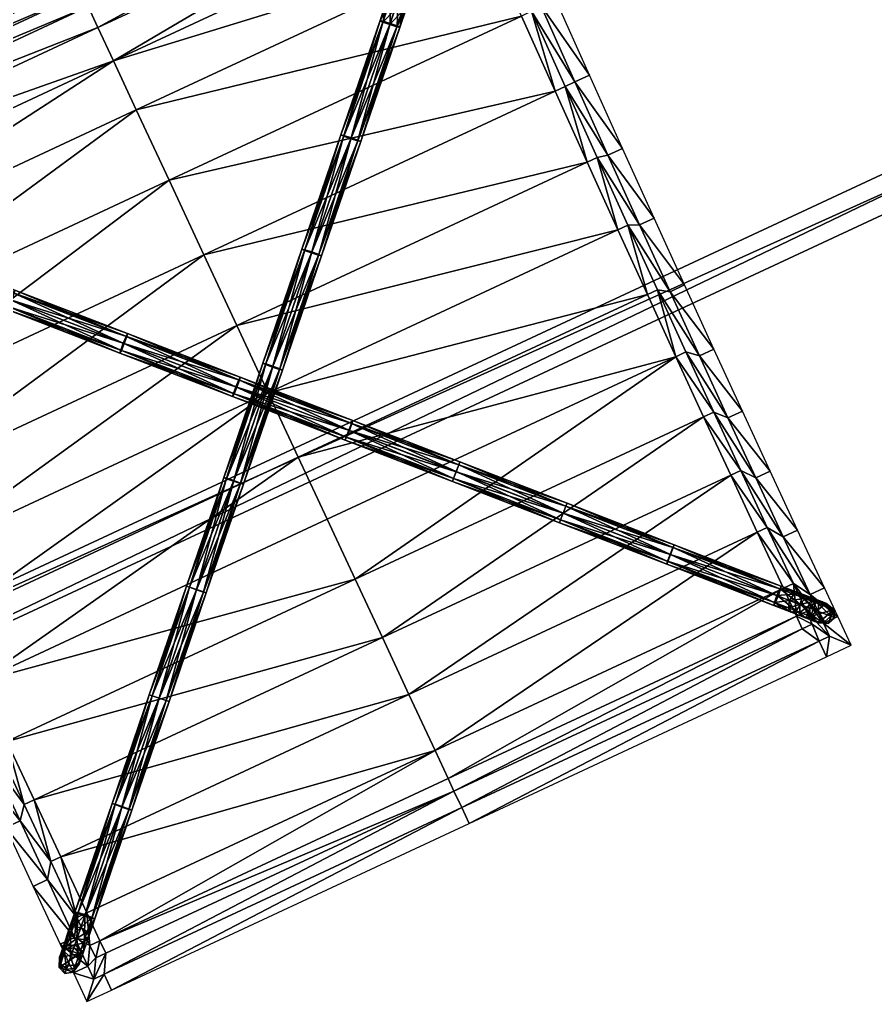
# Model space of a CAD drawing. Header units: centimetres. Extents: x -39 to 191, y -125 to 47.
# Drawn here: x 19.7 to 68.9, y -57.8 to -1 of the extents above; entities that cross this region are included whole.
import ezdxf

# ---------------------------------------------------------------- set-up
doc = ezdxf.new("R2010")
doc.units = ezdxf.units.CM
doc.layers.get('0').update_dxf_attribs({"color": 214})

msp = doc.modelspace()

# ---------------------------------------------------------------- meshes
at = {"color": 236}
mesh = msp.add_polyface(dxfattribs=at)
corners = [(154.803, 29.98, 73.369), (190.725, -47.056, 73.369), (-8.333, -46.091, 73.369), (27.59, -123.128, 73.369), (154.803, 29.98, 74.371), (190.725, -47.056, 74.371), (-8.333, -46.091, 74.371), (27.59, -123.128, 74.371), (189.803, -45.068, -0.071), (190.73, -47.054, -0.071), (187.941, -45.936, -0.071), (188.867, -47.923, -0.071), (189.803, -45.068, 68.878), (190.73, -47.054, 68.878), (187.941, -45.936, 68.878), (188.867, -47.923, 68.878), (154.809, 29.977, -0.071), (155.736, 27.991, -0.071), (152.947, 29.109, -0.071), (153.873, 27.122, -0.071), (154.809, 29.977, 68.878), (155.736, 27.991, 68.878), (152.947, 29.109, 68.878), (153.873, 27.122, 68.878), (28.541, -120.266, -0.071), (29.467, -122.252, -0.071), (26.678, -121.134, -0.071), (27.605, -123.121, -0.071), (28.541, -120.266, 68.878), (29.467, -122.252, 68.878), (26.678, -121.134, 68.878), (27.605, -123.121, 68.878), (-6.453, -45.221, -0.071), (-5.527, -47.207, -0.071), (-8.316, -46.089, -0.071), (-7.389, -48.076, -0.071), (-6.453, -45.221, 68.878), (-5.527, -47.207, 68.878), (-8.316, -46.089, 68.878), (-7.389, -48.076, 68.878), (154.803, 29.98, 68.878), (190.725, -47.056, 68.878), (-8.333, -46.091, 68.878), (27.59, -123.128, 68.878), (154.803, 29.98, 73.323), (190.725, -47.056, 73.323), (-8.333, -46.091, 73.323), (27.59, -123.128, 73.323), (153.777, 27.161, 68.878), (187.906, -46.03, 68.878), (-5.514, -47.117, 68.878), (28.616, -120.308, 68.878), (153.777, 27.161, 73.323), (187.906, -46.03, 73.323), (-5.514, -47.117, 73.323), (28.616, -120.308, 73.323)]
mesh.append_faces([[corners[k] for k in face] for face in [(0, 2, 3, 0), (3, 1, 0, 3), (4, 5, 7, 4), (7, 6, 4, 7), (0, 1, 5, 0), (5, 4, 0, 5), (1, 3, 7, 1), (7, 5, 1, 7), (3, 2, 6, 3), (6, 7, 3, 6), (2, 0, 4, 2), (4, 6, 2, 4), (8, 10, 11, 8), (11, 9, 8, 11), (12, 13, 15, 12), (15, 14, 12, 15), (8, 9, 13, 8), (13, 12, 8, 13), (9, 11, 15, 9), (15, 13, 9, 15), (11, 10, 14, 11), (14, 15, 11, 14), (10, 8, 12, 10), (12, 14, 10, 12), (16, 18, 19, 16), (19, 17, 16, 19), (20, 21, 23, 20), (23, 22, 20, 23), (16, 17, 21, 16), (21, 20, 16, 21), (17, 19, 23, 17), (23, 21, 17, 23), (19, 18, 22, 19), (22, 23, 19, 22), (18, 16, 20, 18), (20, 22, 18, 20), (24, 26, 27, 24), (27, 25, 24, 27), (28, 29, 31, 28), (31, 30, 28, 31), (24, 25, 29, 24), (29, 28, 24, 29), (25, 27, 31, 25), (31, 29, 25, 31), (27, 26, 30, 27), (30, 31, 27, 30), (26, 24, 28, 26), (28, 30, 26, 28), (32, 34, 35, 32), (35, 33, 32, 35), (36, 37, 39, 36), (39, 38, 36, 39), (32, 33, 37, 32), (37, 36, 32, 37), (33, 35, 39, 33), (39, 37, 33, 39), (35, 34, 38, 35), (38, 39, 35, 38), (34, 32, 36, 34), (36, 38, 34, 36), (45, 44, 40, 45), (40, 41, 45, 40), (47, 45, 41, 47), (41, 43, 47, 41), (46, 47, 43, 46), (43, 42, 46, 43), (44, 46, 42, 44), (42, 40, 44, 42), (48, 52, 53, 48), (53, 49, 48, 53), (49, 53, 55, 49), (55, 51, 49, 55), (51, 55, 54, 51), (54, 50, 51, 54), (50, 54, 52, 50), (52, 48, 50, 52), (48, 49, 41, 48), (41, 40, 48, 41), (53, 52, 44, 53), (44, 45, 53, 44), (49, 51, 43, 49), (43, 41, 49, 43), (55, 53, 45, 55), (45, 47, 55, 45), (51, 50, 42, 51), (42, 43, 51, 42), (54, 55, 47, 54), (47, 46, 54, 47), (50, 48, 40, 50), (40, 42, 50, 40), (52, 54, 46, 52), (46, 44, 52, 46)]], dxfattribs={"vtx2": -1, "vtx3": -1, "color": 236})
at = {"color": 74}
mesh = msp.add_polyface(dxfattribs=at)
corners = [(22.628, 1.973, 67.318), (4.665, -6.403, 67.318), (4.52, -6.95, 63.42), (22.812, 1.58, 63.42), (25.112, -3.352, 46.099), (4.975, -12.742, 46.096), (6.131, -15.635, 44.787), (26.426, -6.171, 44.787), (8.039, -19.674, 44.948), (45.249, 6.038, 46.096), (44.052, 7.831, 48.604), (24.211, -1.421, 48.611), (43.101, 8.86, 51.993), (23.647, -0.211, 52), (42.337, 9.428, 55.764), (23.293, 0.547, 55.767), (41.679, 9.822, 59.568), (23.025, 1.123, 59.568), (41.103, 10.109, 63.42), (46.721, 3.293, 44.787), (28.314, -10.22, 44.949), (48.589, -0.765, 44.948), (30.319, -14.519, 45.49), (50.529, -5.095, 45.488), (4.37, -10.673, 48.604), (4.193, -9.283, 51.993), (4.249, -8.333, 55.764), (4.37, -7.575, 59.568), (20.755, 5.99, 90.451), (20.916, 5.645, 89.323), (36.97, 13.13, 89.324), (36.703, 13.427, 90.452), (21.206, 5.024, 87.297), (21.649, 4.073, 83.257), (38.262, 11.82, 83.258), (37.447, 12.597, 87.299), (21.985, 3.352, 79.232), (38.961, 11.268, 79.233), (22.242, 2.801, 75.23), (39.568, 10.88, 75.23), (22.448, 2.361, 71.257), (40.097, 10.591, 71.257), (40.592, 10.35, 67.318), (36.859, 13.77, 92.571), (20.652, 6.212, 92.571), (20.787, 5.922, 91.624), (37.086, 13.522, 91.624)]
mesh.append_faces([[corners[k] for k in face] for face in [(0, 1, 2, 0), (2, 3, 0, 2), (4, 5, 6, 4), (6, 7, 4, 6), (7, 6, 8, 7), (4, 9, 10, 4), (10, 11, 4, 10), (11, 10, 12, 11), (12, 13, 11, 12), (13, 12, 14, 13), (14, 15, 13, 14), (15, 14, 16, 15), (16, 17, 15, 16), (17, 16, 18, 17), (18, 3, 17, 18), (0, 3, 18, 0), (4, 7, 19, 4), (7, 20, 21, 7), (20, 22, 23, 20), (4, 11, 24, 4), (11, 13, 25, 11), (13, 15, 26, 13), (15, 17, 27, 15), (17, 3, 2, 17), (28, 29, 30, 28), (30, 31, 28, 30), (32, 33, 34, 32), (34, 35, 32, 34), (33, 36, 37, 33), (37, 34, 33, 37), (36, 38, 39, 36), (38, 40, 41, 38), (40, 0, 42, 40), (32, 35, 30, 32), (30, 29, 32, 30), (43, 44, 45, 43), (45, 46, 43, 45), (46, 45, 28, 46), (28, 31, 46, 28)]], dxfattribs={"vtx2": -1, "vtx3": -1, "color": 74})
mesh = msp.add_polyface(dxfattribs=at)
corners = [(20.916, 5.645, 89.323), (4.863, -1.841, 89.324), (4.965, -2.55, 87.299), (21.206, 5.024, 87.297), (5.037, -3.673, 83.258), (21.649, 4.073, 83.257), (5.01, -4.564, 79.233), (21.985, 3.352, 79.232), (4.917, -5.278, 75.23), (22.242, 2.801, 75.23), (4.798, -5.869, 71.257), (22.448, 2.361, 71.257), (4.665, -6.403, 67.318), (22.628, 1.973, 67.318), (4.37, -10.673, 48.604), (4.975, -12.742, 46.096), (25.112, -3.352, 46.099), (4.193, -9.283, 51.993), (24.211, -1.421, 48.611), (4.249, -8.333, 55.764), (23.647, -0.211, 52), (4.37, -7.575, 59.568), (23.293, 0.547, 55.767), (4.52, -6.95, 63.42), (23.025, 1.123, 59.568), (20.755, 5.99, 90.451), (4.807, -1.447, 90.452), (20.652, 6.212, 92.571), (4.445, -1.346, 92.571), (4.489, -1.678, 91.624), (20.787, 5.922, 91.624), (10.426, -13.253, 41.007), (10.485, -13.732, 40.978), (8.433, -12.939, 30.564), (9.976, -12.89, 41.075), (8.374, -12.461, 30.592), (9.399, -12.857, 41.144), (7.926, -12.099, 30.66), (10.33, -13.027, 41.918), (10.727, -13.369, 41.709), (9.807, -13.014, 42.127), (9.463, -13.337, 42.214), (9.033, -13.171, 41.173), (10.992, -13.283, 42.595), (11.277, -13.582, 42.273), (10.579, -13.312, 42.917), (10.281, -13.653, 43.051), (11.625, -13.716, 43.453)]
mesh.append_faces([[corners[k] for k in face] for face in [(0, 1, 2, 0), (2, 3, 0, 2), (3, 2, 4, 3), (4, 5, 3, 4), (5, 4, 6, 5), (6, 7, 5, 6), (7, 6, 8, 7), (8, 9, 7, 8), (9, 8, 10, 9), (10, 11, 9, 10), (11, 10, 12, 11), (12, 13, 11, 12), (14, 15, 16, 14), (17, 14, 18, 17), (19, 17, 20, 19), (21, 19, 22, 21), (23, 21, 24, 23), (25, 26, 1, 25), (1, 0, 25, 1), (27, 28, 29, 27), (29, 30, 27, 29), (30, 29, 26, 30), (26, 25, 30, 26), (31, 32, 33, 31), (34, 31, 35, 34), (36, 34, 37, 36), (38, 39, 31, 38), (31, 34, 38, 31), (40, 38, 34, 40), (34, 36, 40, 34), (41, 40, 36, 41), (36, 42, 41, 36), (43, 44, 39, 43), (39, 38, 43, 39), (45, 43, 38, 45), (38, 40, 45, 38), (46, 45, 40, 46), (40, 41, 46, 40), (43, 45, 47, 43)]], dxfattribs={"vtx2": -1, "vtx3": -1, "color": 74})
mesh = msp.add_polyface(dxfattribs=at)
corners = [(46.721, 3.293, 44.787), (45.249, 6.038, 46.096), (25.112, -3.352, 46.099), (41.368, 1.105, 41.709), (41.473, 1.41, 41.007), (41.801, 1.057, 40.978), (41.361, 1.628, 41.918), (41.484, 1.988, 41.075), (41.687, 2.038, 42.127), (41.177, 0.546, 42.273), (41.704, 0.774, 41.622), (41.529, 0.262, 42.139), (41.132, 0.958, 42.595), (41.419, 1.255, 42.917), (40.918, -0.212, 42.655), (41.291, -0.433, 42.49), (40.82, 0.048, 43.054), (41.056, 0.193, 43.453), (41.487, 0.139, 43.619), (41.981, 0.271, 42.273), (40.611, -1.109, 42.818), (41.01, -1.257, 42.641), (40.452, -1.029, 43.244), (40.627, -1.062, 43.671), (41.032, -1.19, 43.847), (41.431, -1.337, 43.671), (41.722, -0.487, 42.655), (41.415, -1.384, 42.818), (38.362, -7.683, 43.39), (38.762, -7.829, 43.214), (38.203, -7.605, 43.815), (38.377, -7.641, 44.239), (38.782, -7.77, 44.415), (39.181, -7.916, 44.239)]
mesh.append_faces([[corners[k] for k in face] for face in [(0, 1, 2, 0), (3, 4, 5, 3), (6, 7, 4, 6), (4, 3, 6, 4), (7, 6, 8, 7), (9, 3, 10, 9), (10, 11, 9, 10), (12, 6, 3, 12), (3, 9, 12, 3), (13, 8, 6, 13), (6, 12, 13, 6), (14, 9, 11, 14), (11, 15, 14, 11), (16, 12, 9, 16), (9, 14, 16, 9), (17, 13, 12, 17), (12, 16, 17, 12), (13, 17, 18, 13), (15, 11, 19, 15), (20, 14, 15, 20), (15, 21, 20, 15), (22, 16, 14, 22), (14, 20, 22, 14), (23, 17, 16, 23), (16, 22, 23, 16), (24, 18, 17, 24), (17, 23, 24, 17), (18, 24, 25, 18), (21, 15, 26, 21), (26, 27, 21, 26), (28, 20, 21, 28), (21, 29, 28, 21), (30, 22, 20, 30), (20, 28, 30, 20), (31, 23, 22, 31), (22, 30, 31, 22), (32, 24, 23, 32), (23, 31, 32, 23), (24, 32, 33, 24)]], dxfattribs={"vtx2": -1, "vtx3": -1, "color": 74})
mesh = msp.add_polyface(dxfattribs=at)
corners = [(56.415, -16.525, 46.504), (55.836, -16.795, 46.504), (57.479, -20.374, 46.685), (49.174, -0.493, 44.948), (48.589, -0.765, 44.948), (50.529, -5.095, 45.488), (51.111, -4.823, 45.488), (52.37, -9.179, 45.918), (52.951, -8.908, 45.917), (54.137, -13.072, 46.252), (54.716, -12.801, 46.252), (46.721, 3.293, 44.787), (26.426, -6.171, 44.787), (28.314, -10.22, 44.949), (30.319, -14.519, 45.49), (32.212, -18.579, 45.92), (34.018, -22.453, 46.256), (57.969, -16.247, 46.874), (56.219, -12.403, 46.614), (55.386, -12.792, 46.615), (57.138, -16.634, 46.875), (54.401, -8.385, 46.269), (53.566, -8.774, 46.269), (52.506, -4.168, 45.826), (51.669, -4.558, 45.826), (50.526, 0.272, 45.273), (49.686, -0.119, 45.273), (41.958, -0.341, 43.054), (42.269, 0.568, 42.595), (42.224, 0.98, 42.917), (41.722, -0.487, 42.655), (41.981, 0.271, 42.273), (41.291, -0.433, 42.49), (41.431, -1.337, 43.671), (41.861, -0.082, 43.453), (41.487, 0.139, 43.619), (41.59, -1.418, 43.244), (41.415, -1.384, 42.818)]
mesh.append_faces([[corners[k] for k in face] for face in [(0, 1, 2, 0), (3, 4, 5, 3), (5, 6, 3, 5), (6, 5, 7, 6), (7, 8, 6, 7), (8, 7, 9, 8), (9, 10, 8, 9), (10, 9, 1, 10), (1, 0, 10, 1), (4, 11, 12, 4), (5, 4, 13, 5), (7, 5, 14, 7), (9, 7, 15, 9), (1, 9, 16, 1), (17, 18, 19, 17), (19, 20, 17, 19), (18, 21, 22, 18), (22, 19, 18, 22), (21, 23, 24, 21), (24, 22, 21, 24), (23, 25, 26, 23), (26, 24, 23, 26), (20, 19, 10, 20), (10, 0, 20, 10), (19, 22, 8, 19), (8, 10, 19, 8), (22, 24, 6, 22), (6, 8, 22, 6), (24, 26, 3, 24), (3, 6, 24, 3), (27, 28, 29, 27), (30, 31, 28, 30), (28, 27, 30, 28), (31, 30, 32, 31), (33, 34, 35, 33), (36, 27, 34, 36), (34, 33, 36, 34), (37, 30, 27, 37), (27, 36, 37, 27)]], dxfattribs={"vtx2": -1, "vtx3": -1, "color": 74})
mesh = msp.add_polyface(dxfattribs=at)
corners = [(30.319, -14.519, 45.49), (32.212, -18.579, 45.92), (52.37, -9.179, 45.918), (39.181, -7.916, 44.239), (41.431, -1.337, 43.671), (41.032, -1.19, 43.847), (39.34, -7.994, 43.815), (41.59, -1.418, 43.244), (39.167, -7.958, 43.39), (41.415, -1.384, 42.818), (38.762, -7.829, 43.214), (41.01, -1.257, 42.641), (36.113, -14.258, 43.846), (38.362, -7.683, 43.39), (36.513, -14.404, 43.67), (35.953, -14.181, 44.271), (38.203, -7.605, 43.815), (36.127, -14.218, 44.695), (38.377, -7.641, 44.239), (36.532, -14.347, 44.872), (38.782, -7.77, 44.415), (36.931, -14.493, 44.695), (37.091, -14.57, 44.271), (36.917, -14.533, 43.846), (33.864, -20.834, 44.247), (34.263, -20.979, 44.071), (33.704, -20.757, 44.672), (33.877, -20.795, 45.097), (34.282, -20.924, 45.273), (34.682, -21.07, 45.097), (34.842, -21.146, 44.672), (34.668, -21.109, 44.247)]
mesh.append_faces([[corners[k] for k in face] for face in [(0, 1, 2, 0), (3, 4, 5, 3), (6, 7, 4, 6), (4, 3, 6, 4), (8, 9, 7, 8), (7, 6, 8, 7), (10, 11, 9, 10), (9, 8, 10, 9), (12, 13, 10, 12), (10, 14, 12, 10), (15, 16, 13, 15), (13, 12, 15, 13), (17, 18, 16, 17), (16, 15, 17, 16), (19, 20, 18, 19), (18, 17, 19, 18), (21, 3, 20, 21), (20, 19, 21, 20), (22, 6, 3, 22), (3, 21, 22, 3), (23, 8, 6, 23), (6, 22, 23, 6), (14, 10, 8, 14), (8, 23, 14, 8), (24, 12, 14, 24), (14, 25, 24, 14), (12, 24, 26, 12), (27, 17, 15, 27), (28, 19, 17, 28), (17, 27, 28, 17), (29, 21, 19, 29), (19, 28, 29, 19), (30, 22, 21, 30), (21, 29, 30, 21), (31, 23, 22, 31), (22, 30, 31, 22), (25, 14, 23, 25), (23, 31, 25, 23)]], dxfattribs={"vtx2": -1, "vtx3": -1, "color": 74})
mesh = msp.add_polyface(dxfattribs=at)
corners = [(8.039, -19.674, 44.948), (28.314, -10.22, 44.949), (26.426, -6.171, 44.787), (10.109, -23.943, 45.488), (12.024, -13.871, 42.655), (11.954, -14.299, 42.49), (11.269, -14.034, 42.139), (12.91, -14.212, 42.818), (12.766, -14.612, 42.641), (12.95, -14.039, 43.244), (11.888, -13.629, 43.054), (12.863, -14.194, 43.671), (11.625, -13.716, 43.453), (12.701, -14.587, 43.847), (11.39, -14.081, 43.619), (12.557, -14.987, 43.671), (12.517, -15.161, 43.244), (11.319, -14.509, 43.453), (12.603, -15.005, 42.818), (11.455, -14.751, 43.054), (11.718, -14.663, 42.655), (19.39, -16.715, 43.39), (19.246, -17.115, 43.214), (19.433, -16.543, 43.815), (19.349, -16.699, 44.239), (19.188, -17.093, 44.415), (19.043, -17.492, 44.239), (19, -17.665, 43.815), (19.084, -17.508, 43.39), (25.873, -19.219, 43.846), (25.917, -19.047, 44.271), (25.834, -19.204, 44.695), (25.672, -19.597, 44.872), (33.704, -20.757, 44.672), (35.953, -14.181, 44.271), (36.113, -14.258, 43.846), (33.877, -20.795, 45.097)]
mesh.append_faces([[corners[k] for k in face] for face in [(0, 1, 2, 0), (1, 0, 3, 1), (4, 5, 6, 4), (7, 8, 5, 7), (5, 4, 7, 5), (9, 7, 4, 9), (4, 10, 9, 4), (11, 9, 10, 11), (10, 12, 11, 10), (13, 11, 12, 13), (12, 14, 13, 12), (15, 13, 14, 15), (16, 15, 17, 16), (18, 16, 19, 18), (19, 20, 18, 19), (8, 18, 20, 8), (20, 5, 8, 20), (21, 22, 8, 21), (8, 7, 21, 8), (23, 21, 7, 23), (7, 9, 23, 7), (24, 23, 9, 24), (9, 11, 24, 9), (25, 24, 11, 25), (11, 13, 25, 11), (26, 25, 13, 26), (13, 15, 26, 13), (27, 26, 15, 27), (15, 16, 27, 15), (28, 27, 16, 28), (16, 18, 28, 16), (22, 28, 18, 22), (18, 8, 22, 18), (22, 21, 29, 22), (21, 23, 30, 21), (23, 24, 31, 23), (24, 25, 32, 24), (33, 34, 35, 33), (34, 33, 36, 34)]], dxfattribs={"vtx2": -1, "vtx3": -1, "color": 74})
mesh = msp.add_polyface(dxfattribs=at)
corners = [(10.109, -23.943, 45.488), (30.319, -14.519, 45.49), (28.314, -10.22, 44.949), (12.054, -27.979, 45.918), (32.212, -18.579, 45.92), (13.9, -31.834, 46.252), (34.018, -22.453, 46.256), (7.455, -19.947, 44.948), (9.526, -24.214, 45.488), (8.039, -19.674, 44.948), (11.473, -28.25, 45.917), (13.32, -32.104, 46.252), (15.081, -35.8, 46.504), (15.66, -35.53, 46.504), (4.108, -16.497, 45.097), (5.999, -20.491, 45.273), (6.839, -20.099, 45.273), (4.949, -16.105, 45.097), (8.128, -24.862, 45.826), (8.965, -24.472, 45.826), (10.14, -29.024, 46.269), (10.975, -28.635, 46.269), (12.05, -33, 46.614), (12.882, -32.611, 46.615), (13.869, -36.811, 46.874), (14.7, -36.424, 46.875), (5.546, -15.907, 44.787), (19.188, -17.093, 44.415), (19.043, -17.492, 44.239), (25.527, -19.996, 44.695), (25.484, -20.168, 44.271), (19, -17.665, 43.815), (25.567, -20.012, 43.846), (19.084, -17.508, 43.39), (19.246, -17.115, 43.214), (25.728, -19.618, 43.67)]
mesh.append_faces([[corners[k] for k in face] for face in [(0, 1, 2, 0), (1, 0, 3, 1), (3, 4, 1, 3), (4, 3, 5, 4), (5, 6, 4, 5), (7, 8, 0, 7), (0, 9, 7, 0), (8, 10, 3, 8), (3, 0, 8, 3), (10, 11, 5, 10), (5, 3, 10, 5), (11, 12, 13, 11), (13, 5, 11, 13), (14, 15, 16, 14), (16, 17, 14, 16), (15, 18, 19, 15), (19, 16, 15, 19), (18, 20, 21, 18), (21, 19, 18, 21), (20, 22, 23, 20), (23, 21, 20, 23), (22, 24, 25, 22), (25, 23, 22, 25), (17, 16, 7, 17), (7, 26, 17, 7), (16, 19, 8, 16), (8, 7, 16, 8), (19, 21, 10, 19), (10, 8, 19, 10), (21, 23, 11, 21), (11, 10, 21, 11), (23, 25, 12, 23), (12, 11, 23, 12), (27, 28, 29, 27), (30, 29, 28, 30), (28, 31, 30, 28), (32, 30, 31, 32), (31, 33, 32, 31), (33, 34, 35, 33)]], dxfattribs={"vtx2": -1, "vtx3": -1, "color": 74})
mesh = msp.add_polyface(dxfattribs=at)
corners = [(32.212, -18.579, 45.92), (34.018, -22.453, 46.256), (54.137, -13.072, 46.252), (35.748, -26.162, 46.508), (55.836, -16.795, 46.504), (38.834, -24.224, 44.445), (38.686, -24.623, 44.268), (32.211, -22.122, 44.071), (32.356, -21.722, 44.247), (38.884, -24.054, 44.869), (32.4, -21.551, 44.672), (38.807, -24.214, 45.294), (32.318, -21.708, 45.097), (38.648, -24.608, 45.471), (32.157, -22.101, 45.273), (38.501, -25.007, 45.294), (32.011, -22.501, 45.097), (38.451, -25.176, 44.869), (31.967, -22.672, 44.672), (38.528, -25.017, 44.445), (32.05, -22.515, 44.247), (44.824, -26.993, 45.541), (44.673, -27.39, 45.365), (44.616, -27.557, 44.94), (44.685, -27.395, 44.515), (44.841, -26.999, 44.338), (31.616, -27.404, 44.445), (33.864, -20.834, 44.247), (34.263, -20.979, 44.071), (32.017, -27.547, 44.268), (31.454, -27.333, 44.869), (33.704, -20.757, 44.672), (31.626, -27.377, 45.294), (33.877, -20.795, 45.097), (32.03, -27.509, 45.471), (34.282, -20.924, 45.273), (32.43, -27.652, 45.294), (34.682, -21.07, 45.097), (32.592, -27.722, 44.869), (34.842, -21.146, 44.672), (32.421, -27.679, 44.445), (34.668, -21.109, 44.247)]
mesh.append_faces([[corners[k] for k in face] for face in [(0, 1, 2, 0), (1, 3, 4, 1), (5, 6, 7, 5), (7, 8, 5, 7), (9, 5, 8, 9), (8, 10, 9, 8), (11, 9, 10, 11), (10, 12, 11, 10), (13, 11, 12, 13), (12, 14, 13, 12), (15, 13, 14, 15), (14, 16, 15, 14), (17, 15, 16, 17), (16, 18, 17, 16), (19, 17, 18, 19), (18, 20, 19, 18), (6, 19, 20, 6), (20, 7, 6, 20), (11, 13, 21, 11), (13, 15, 22, 13), (15, 17, 23, 15), (17, 19, 24, 17), (19, 6, 25, 19), (26, 27, 28, 26), (28, 29, 26, 28), (30, 31, 27, 30), (27, 26, 30, 27), (32, 33, 31, 32), (31, 30, 32, 31), (34, 35, 33, 34), (33, 32, 34, 33), (36, 37, 35, 36), (35, 34, 36, 35), (38, 39, 37, 38), (37, 36, 38, 37), (40, 41, 39, 40), (39, 38, 40, 39), (29, 28, 41, 29), (41, 40, 29, 41)]], dxfattribs={"vtx2": -1, "vtx3": -1, "color": 74})
mesh = msp.add_polyface(dxfattribs=at)
corners = [(57.479, -20.374, 46.685), (58.057, -20.104, 46.685), (56.415, -16.525, 46.504), (39.021, -33.181, 46.811), (59.073, -23.83, 46.806), (37.412, -29.731, 46.689), (35.748, -26.162, 46.508), (55.836, -16.795, 46.504), (61.206, -26.92, 46.879), (59.651, -23.561, 46.806), (60.629, -27.189, 46.88), (62.907, -26.969, 47.261), (61.304, -23.506, 47.185), (60.475, -23.893, 47.186), (62.079, -27.356, 47.262), (59.661, -19.94, 47.06), (58.832, -20.327, 47.061), (57.969, -16.247, 46.874), (57.138, -16.634, 46.875), (44.991, -26.602, 44.515), (44.841, -26.999, 44.338), (38.686, -24.623, 44.268), (38.834, -24.224, 44.445), (45.049, -26.435, 44.94), (38.884, -24.054, 44.869), (44.98, -26.598, 45.365), (38.807, -24.214, 45.294), (44.824, -26.993, 45.541), (44.673, -27.39, 45.365), (38.648, -24.608, 45.471), (44.616, -27.557, 44.94), (38.501, -25.007, 45.294), (44.685, -27.395, 44.515), (38.451, -25.176, 44.869), (38.528, -25.017, 44.445), (51.151, -28.981, 44.749), (51.214, -28.816, 45.174), (51.15, -28.981, 45.599), (50.997, -29.377, 45.775), (50.844, -29.774, 45.599), (50.781, -29.938, 45.174), (50.998, -29.377, 44.573)]
mesh.append_faces([[corners[k] for k in face] for face in [(0, 1, 2, 0), (3, 4, 0, 3), (0, 5, 3, 0), (6, 5, 0, 6), (0, 7, 6, 0), (8, 9, 4, 8), (4, 10, 8, 4), (9, 1, 0, 9), (0, 4, 9, 0), (11, 12, 13, 11), (13, 14, 11, 13), (12, 15, 16, 12), (16, 13, 12, 16), (15, 17, 18, 15), (18, 16, 15, 18), (14, 13, 9, 14), (9, 8, 14, 9), (13, 16, 1, 13), (1, 9, 13, 1), (16, 18, 2, 16), (2, 1, 16, 2), (19, 20, 21, 19), (21, 22, 19, 21), (23, 19, 22, 23), (22, 24, 23, 22), (25, 23, 24, 25), (24, 26, 25, 24), (27, 25, 26, 27), (28, 27, 29, 28), (30, 28, 31, 30), (32, 30, 33, 32), (20, 32, 34, 20), (20, 19, 35, 20), (19, 23, 36, 19), (23, 25, 37, 23), (25, 27, 38, 25), (27, 28, 39, 27), (28, 30, 40, 28), (32, 20, 41, 32)]], dxfattribs={"vtx2": -1, "vtx3": -1, "color": 74})
mesh = msp.add_polyface(dxfattribs=at)
corners = [(35.748, -26.162, 46.508), (15.66, -35.53, 46.504), (17.346, -39.088, 46.685), (37.412, -29.731, 46.689), (34.018, -22.453, 46.256), (13.9, -31.834, 46.252), (25.873, -19.219, 43.846), (25.728, -19.618, 43.67), (19.246, -17.115, 43.214), (25.917, -19.047, 44.271), (19.39, -16.715, 43.39), (25.834, -19.204, 44.695), (19.433, -16.543, 43.815), (25.672, -19.597, 44.872), (19.349, -16.699, 44.239), (25.527, -19.996, 44.695), (19.188, -17.093, 44.415), (25.567, -20.012, 43.846), (19.084, -17.508, 43.39), (32.356, -21.722, 44.247), (32.211, -22.122, 44.071), (32.4, -21.551, 44.672), (32.318, -21.708, 45.097), (32.157, -22.101, 45.273), (32.011, -22.501, 45.097), (31.967, -22.672, 44.672), (25.484, -20.168, 44.271), (32.05, -22.515, 44.247), (29.48, -33.649, 44.515), (31.616, -27.404, 44.445), (32.017, -27.547, 44.268), (29.881, -33.789, 44.338), (29.315, -33.586, 44.94), (31.454, -27.333, 44.869), (29.484, -33.637, 45.365), (31.626, -27.377, 45.294), (29.887, -33.773, 45.541), (32.03, -27.509, 45.471), (30.288, -33.913, 45.365), (32.43, -27.652, 45.294), (32.421, -27.679, 44.445), (30.284, -33.924, 44.515), (27.176, -39.84, 45.174), (27.343, -39.896, 45.599)]
mesh.append_faces([[corners[k] for k in face] for face in [(0, 1, 2, 0), (2, 3, 0, 2), (4, 5, 1, 4), (1, 0, 4, 1), (6, 7, 8, 6), (9, 6, 10, 9), (11, 9, 12, 11), (13, 11, 14, 13), (15, 13, 16, 15), (7, 17, 18, 7), (19, 20, 7, 19), (7, 6, 19, 7), (21, 19, 6, 21), (6, 9, 21, 6), (22, 21, 9, 22), (9, 11, 22, 9), (23, 22, 11, 23), (11, 13, 23, 11), (24, 23, 13, 24), (13, 15, 24, 13), (25, 24, 15, 25), (15, 26, 25, 15), (27, 25, 26, 27), (26, 17, 27, 26), (20, 27, 17, 20), (17, 7, 20, 17), (28, 29, 30, 28), (30, 31, 28, 30), (32, 33, 29, 32), (29, 28, 32, 29), (34, 35, 33, 34), (33, 32, 34, 33), (36, 37, 35, 36), (35, 34, 36, 35), (38, 39, 37, 38), (37, 36, 38, 37), (31, 30, 40, 31), (40, 41, 31, 40), (32, 42, 43, 32)]], dxfattribs={"vtx2": -1, "vtx3": -1, "color": 74})
mesh = msp.add_polyface(dxfattribs=at)
corners = [(43.623, -43.051, 46.936), (63.661, -33.707, 46.931), (62.155, -30.474, 46.917), (42.116, -39.818, 46.922), (60.629, -27.189, 46.88), (40.585, -36.536, 46.884), (59.073, -23.83, 46.806), (39.021, -33.181, 46.811), (44.708, -45.377, 46.938), (44.371, -44.654, 46.937), (24.334, -53.997, 46.932), (22.077, -49.162, 46.917), (20.542, -45.882, 46.88), (18.969, -42.531, 46.806), (37.412, -29.731, 46.689), (17.346, -39.088, 46.685), (23.586, -52.394, 46.931), (25.006, -56.834, 47.318), (45.577, -47.241, 47.324), (45.155, -46.335, 47.323), (24.583, -55.927, 47.317), (24.671, -54.72, 46.933), (51.151, -28.981, 44.749), (50.998, -29.377, 44.573), (44.841, -26.999, 44.338), (51.214, -28.816, 45.174), (44.991, -26.602, 44.515), (51.15, -28.981, 45.599), (45.049, -26.435, 44.94), (50.997, -29.377, 45.775), (44.98, -26.598, 45.365), (50.844, -29.774, 45.599), (44.824, -26.993, 45.541), (50.781, -29.938, 45.174), (44.673, -27.39, 45.365), (50.845, -29.774, 44.749), (44.616, -27.557, 44.94), (44.685, -27.395, 44.515), (57.307, -31.358, 44.708), (57.379, -31.197, 45.133), (57.325, -31.365, 45.558), (57.176, -31.763, 45.734), (57.019, -32.158, 45.558), (56.946, -32.319, 45.133), (57, -32.151, 44.708), (57.15, -31.753, 44.532), (30.453, -33.976, 44.94), (32.592, -27.722, 44.869), (32.43, -27.652, 45.294), (30.288, -33.913, 45.365), (30.284, -33.924, 44.515), (32.421, -27.679, 44.445)]
mesh.append_faces([[corners[k] for k in face] for face in [(0, 1, 2, 0), (2, 3, 0, 2), (3, 2, 4, 3), (4, 5, 3, 4), (5, 4, 6, 5), (6, 7, 5, 6), (8, 9, 10, 8), (0, 3, 11, 0), (3, 5, 12, 3), (5, 7, 13, 5), (7, 14, 15, 7), (0, 16, 10, 0), (10, 9, 0, 10), (17, 18, 19, 17), (19, 20, 17, 19), (20, 19, 8, 20), (8, 21, 20, 8), (22, 23, 24, 22), (25, 22, 26, 25), (27, 25, 28, 27), (29, 27, 30, 29), (31, 29, 32, 31), (33, 31, 34, 33), (35, 33, 36, 35), (36, 37, 35, 36), (23, 35, 37, 23), (23, 22, 38, 23), (22, 25, 39, 22), (25, 27, 40, 25), (27, 29, 41, 27), (29, 31, 42, 29), (31, 33, 43, 31), (33, 35, 44, 33), (35, 23, 45, 35), (46, 47, 48, 46), (48, 49, 46, 48), (50, 51, 47, 50), (47, 46, 50, 47)]], dxfattribs={"vtx2": -1, "vtx3": -1, "color": 74})
mesh = msp.add_polyface(dxfattribs=at)
corners = [(44.371, -44.654, 46.937), (64.408, -35.31, 46.932), (63.661, -33.707, 46.931), (43.623, -43.051, 46.936), (62.155, -30.474, 46.917), (64.238, -33.438, 46.931), (62.732, -30.204, 46.917), (61.206, -26.92, 46.879), (60.629, -27.189, 46.88), (44.708, -45.377, 46.938), (64.745, -36.033, 46.933), (45.577, -47.241, 47.324), (66.149, -37.648, 47.318), (65.726, -36.742, 47.317), (45.155, -46.335, 47.323), (62.079, -27.356, 47.262), (63.651, -30.741, 47.301), (64.48, -30.354, 47.3), (57.307, -31.358, 44.708), (57.15, -31.753, 44.532), (50.998, -29.377, 44.573), (57.379, -31.197, 45.133), (51.151, -28.981, 44.749), (57.325, -31.365, 45.558), (51.214, -28.816, 45.174), (57.176, -31.763, 45.734), (51.15, -28.981, 45.599), (57.019, -32.158, 45.558), (50.997, -29.377, 45.775), (56.946, -32.319, 45.133), (50.844, -29.774, 45.599), (57, -32.151, 44.708), (50.781, -29.938, 45.174), (50.845, -29.774, 44.749), (63.457, -33.733, 43.547), (63.293, -34.126, 43.37), (63.544, -33.578, 43.974), (63.505, -33.752, 44.401), (63.362, -34.152, 44.578), (63.199, -34.545, 44.401), (63.111, -34.7, 43.974), (63.15, -34.526, 43.547), (63.96, -34.839, 43.382)]
mesh.append_faces([[corners[k] for k in face] for face in [(0, 1, 2, 0), (2, 3, 0, 2), (4, 2, 5, 4), (6, 7, 8, 6), (8, 4, 6, 8), (9, 10, 1, 9), (1, 0, 9, 1), (11, 12, 13, 11), (13, 14, 11, 13), (15, 16, 17, 15), (14, 13, 10, 14), (10, 9, 14, 10), (16, 15, 7, 16), (7, 6, 16, 7), (18, 19, 20, 18), (21, 18, 22, 21), (23, 21, 24, 23), (25, 23, 26, 25), (27, 25, 28, 27), (29, 27, 30, 29), (31, 29, 32, 31), (19, 31, 33, 19), (34, 35, 19, 34), (19, 18, 34, 19), (36, 34, 18, 36), (18, 21, 36, 18), (37, 36, 21, 37), (21, 23, 37, 21), (38, 37, 23, 38), (23, 25, 38, 23), (39, 38, 25, 39), (25, 27, 39, 25), (40, 39, 27, 40), (27, 29, 40, 27), (41, 40, 29, 41), (29, 31, 41, 29), (35, 41, 31, 35), (31, 19, 35, 31), (40, 41, 42, 40)]], dxfattribs={"vtx2": -1, "vtx3": -1, "color": 74})
mesh = msp.add_polyface(dxfattribs=at)
corners = [(64.238, -33.438, 46.931), (62.732, -30.204, 46.917), (62.155, -30.474, 46.917), (63.661, -33.707, 46.931), (64.408, -35.31, 46.932), (66.031, -33.685, 47.315), (64.48, -30.354, 47.3), (63.651, -30.741, 47.301), (65.202, -34.071, 47.315), (62.907, -26.969, 47.261), (62.079, -27.356, 47.262), (64.985, -35.041, 46.932), (65.971, -35.722, 47.316), (64.266, -34.046, 43.382), (64.021, -34.407, 43.219), (63.293, -34.126, 43.37), (63.457, -33.733, 43.547), (64.551, -33.967, 43.775), (63.544, -33.578, 43.974), (64.709, -34.217, 44.168), (63.505, -33.752, 44.401), (64.647, -34.649, 44.331), (63.362, -34.152, 44.578), (63.199, -34.545, 44.401), (64.402, -35.01, 44.168), (63.96, -34.839, 43.382), (63.15, -34.526, 43.547), (64.922, -34.299, 42.998), (64.611, -34.635, 42.874), (65.366, -34.282, 43.297), (65.684, -34.593, 43.596), (65.688, -35.051, 43.72), (65.361, -34.469, 42.444), (65.913, -34.493, 42.608), (66.337, -34.846, 42.772), (66.112, -34.57, 41.775), (65.528, -34.533, 41.773), (66.112, -34.57, 31.342), (65.53, -34.534, 31.342), (66.112, -34.57, 21.019), (65.53, -34.534, 21.019), (66.112, -34.57, 1.765), (65.53, -34.534, 1.765), (66.112, -34.57, 0.558)]
mesh.append_faces([[corners[k] for k in face] for face in [(0, 1, 2, 0), (0, 3, 4, 0), (5, 6, 7, 5), (7, 8, 5, 7), (6, 9, 10, 6), (0, 11, 12, 0), (8, 7, 1, 8), (1, 0, 8, 1), (13, 14, 15, 13), (15, 16, 13, 15), (17, 13, 16, 17), (16, 18, 17, 16), (19, 17, 18, 19), (18, 20, 19, 18), (21, 19, 20, 21), (20, 22, 21, 20), (22, 23, 24, 22), (14, 25, 26, 14), (26, 15, 14, 26), (27, 28, 14, 27), (14, 13, 27, 14), (29, 27, 13, 29), (13, 17, 29, 13), (30, 29, 17, 30), (17, 19, 30, 17), (19, 21, 31, 19), (28, 27, 32, 28), (33, 32, 27, 33), (27, 29, 33, 27), (29, 30, 34, 29), (35, 36, 32, 35), (32, 33, 35, 32), (37, 38, 36, 37), (36, 35, 37, 36), (39, 40, 38, 39), (38, 37, 39, 38), (41, 42, 40, 41), (40, 39, 41, 40), (42, 41, 43, 42)]], dxfattribs={"vtx2": -1, "vtx3": -1, "color": 74})
mesh = msp.add_polyface(dxfattribs=at)
corners = [(18.391, -42.801, 46.806), (18.969, -42.531, 46.806), (17.346, -39.088, 46.685), (16.767, -39.358, 46.685), (15.081, -35.8, 46.504), (15.66, -35.53, 46.504), (20.542, -45.882, 46.88), (40.585, -36.536, 46.884), (39.021, -33.181, 46.811), (13.869, -36.811, 46.874), (15.61, -40.481, 47.06), (16.44, -40.094, 47.061), (14.7, -36.424, 46.875), (17.286, -44.032, 47.185), (18.115, -43.645, 47.186), (27.343, -39.897, 44.749), (29.48, -33.649, 44.515), (29.881, -33.789, 44.338), (27.745, -40.034, 44.573), (27.176, -39.84, 45.174), (29.315, -33.586, 44.94), (27.343, -39.896, 45.599), (29.484, -33.637, 45.365), (27.745, -40.034, 45.775), (29.887, -33.773, 45.541), (28.148, -40.172, 45.599), (30.288, -33.913, 45.365), (28.314, -40.229, 45.174), (30.453, -33.976, 44.94), (28.147, -40.172, 44.749), (30.284, -33.924, 44.515), (25.207, -46.14, 44.708), (25.611, -46.274, 44.532), (25.037, -46.093, 45.133), (25.201, -46.159, 45.558), (25.602, -46.301, 45.734), (26.005, -46.434, 45.558)]
mesh.append_faces([[corners[k] for k in face] for face in [(0, 1, 2, 0), (2, 3, 0, 2), (4, 3, 2, 4), (2, 5, 4, 2), (1, 6, 7, 1), (2, 1, 8, 2), (9, 10, 11, 9), (11, 12, 9, 11), (10, 13, 14, 10), (14, 11, 10, 14), (12, 11, 3, 12), (3, 4, 12, 3), (11, 14, 0, 11), (0, 3, 11, 0), (15, 16, 17, 15), (17, 18, 15, 17), (19, 20, 16, 19), (16, 15, 19, 16), (21, 22, 20, 21), (23, 24, 22, 23), (22, 21, 23, 22), (25, 26, 24, 25), (24, 23, 25, 24), (27, 28, 26, 27), (26, 25, 27, 26), (29, 30, 28, 29), (28, 27, 29, 28), (18, 17, 30, 18), (30, 29, 18, 30), (31, 15, 18, 31), (18, 32, 31, 18), (33, 19, 15, 33), (15, 31, 33, 15), (34, 21, 19, 34), (19, 33, 34, 19), (35, 23, 21, 35), (21, 34, 35, 21), (23, 35, 36, 23), (32, 18, 29, 32)]], dxfattribs={"vtx2": -1, "vtx3": -1, "color": 74})
mesh = msp.add_polyface(dxfattribs=at)
corners = [(64.408, -35.31, 46.932), (64.985, -35.041, 46.932), (64.238, -33.438, 46.931), (66.8, -35.336, 47.316), (66.031, -33.685, 47.315), (65.202, -34.071, 47.315), (65.971, -35.722, 47.316), (64.402, -35.01, 44.168), (64.647, -34.649, 44.331), (63.362, -34.152, 44.578), (64.118, -35.089, 43.775), (63.199, -34.545, 44.401), (63.111, -34.7, 43.974), (63.96, -34.839, 43.382), (65.688, -35.051, 43.72), (65.684, -34.593, 43.596), (64.709, -34.217, 44.168), (65.377, -35.386, 43.596), (64.611, -34.635, 42.874), (64.616, -35.092, 42.998), (64.021, -34.407, 43.219), (65.361, -34.469, 42.444), (65.005, -34.787, 42.376), (66.337, -34.846, 42.772), (65.913, -34.493, 42.608), (65.366, -34.282, 43.297), (66.387, -35.32, 42.84), (65.528, -34.533, 41.773), (65.159, -34.846, 41.773), (66.569, -34.935, 41.776), (66.112, -34.57, 41.775), (65.53, -34.534, 31.342), (65.163, -34.848, 31.342), (66.567, -34.934, 31.342), (66.112, -34.57, 31.342), (65.53, -34.534, 21.019), (65.163, -34.848, 21.019), (66.567, -34.934, 21.019), (66.112, -34.57, 21.019), (65.53, -34.534, 1.765), (65.163, -34.848, 1.765), (66.567, -34.934, 1.765), (66.112, -34.57, 1.765), (65.53, -34.534, 0.558), (65.163, -34.848, 0.558), (66.112, -34.57, 0.558), (66.567, -34.934, 0.558), (65.224, -35.327, 0.558)]
mesh.append_faces([[corners[k] for k in face] for face in [(46, 47, 45, 46)]], dxfattribs={"vtx0": -1, "vtx1": -1, "vtx3": -1, "color": 74})
mesh.append_faces([[corners[k] for k in face] for face in [(47, 43, 45, 47)]], dxfattribs={"vtx0": -1, "vtx2": -1, "vtx3": -1, "color": 74})
mesh.append_faces([[corners[k] for k in face] for face in [(0, 1, 2, 0), (3, 4, 5, 3), (5, 6, 3, 5), (6, 5, 2, 6), (7, 8, 9, 7), (10, 7, 11, 10), (11, 12, 10, 11), (13, 10, 12, 13), (14, 15, 16, 14), (8, 7, 17, 8), (18, 19, 13, 18), (13, 20, 18, 13), (21, 22, 18, 21), (23, 24, 25, 23), (15, 14, 26, 15), (19, 18, 22, 19), (27, 28, 22, 27), (22, 21, 27, 22), (29, 30, 24, 29), (24, 23, 29, 24), (31, 32, 28, 31), (28, 27, 31, 28), (33, 34, 30, 33), (30, 29, 33, 30), (35, 36, 32, 35), (32, 31, 35, 32), (37, 38, 34, 37), (34, 33, 37, 34), (39, 40, 36, 39), (36, 35, 39, 36), (41, 42, 38, 41), (38, 37, 41, 38), (43, 44, 40, 43), (40, 39, 43, 40), (45, 43, 39, 45), (46, 45, 42, 46), (42, 41, 46, 42)]], dxfattribs={"vtx2": -1, "vtx3": -1, "color": 74})
mesh = msp.add_polyface(dxfattribs=at)
corners = [(65.322, -35.764, 46.933), (64.985, -35.041, 46.932), (64.408, -35.31, 46.932), (64.745, -36.033, 46.933), (65.726, -36.742, 47.317), (66.318, -36.466, 47.317), (65.377, -35.386, 43.596), (65.688, -35.051, 43.72), (64.647, -34.649, 44.331), (64.933, -35.403, 43.297), (64.402, -35.01, 44.168), (64.118, -35.089, 43.775), (64.616, -35.092, 42.998), (63.96, -34.839, 43.382), (66.031, -35.639, 42.772), (65.479, -35.614, 42.608), (65.055, -35.262, 42.444), (65.005, -34.787, 42.376), (65.679, -35.692, 41.775), (65.222, -35.326, 41.773), (65.159, -34.846, 41.773), (65.224, -35.327, 31.342), (65.679, -35.692, 31.342), (65.163, -34.848, 31.342), (65.224, -35.327, 21.019), (65.679, -35.692, 21.019), (65.163, -34.848, 21.019), (65.224, -35.327, 1.765), (65.679, -35.692, 1.765), (65.163, -34.848, 1.765), (65.224, -35.327, 0.558), (65.679, -35.692, 0.558), (65.163, -34.848, 0.558), (65.53, -34.534, 0.558)]
mesh.append_faces([[corners[k] for k in face] for face in [(0, 1, 2, 0), (2, 3, 0, 2), (4, 5, 0, 4), (0, 3, 4, 0), (1, 0, 5, 1), (6, 7, 8, 6), (9, 6, 10, 9), (10, 11, 9, 10), (12, 9, 11, 12), (11, 13, 12, 11), (7, 6, 14, 7), (15, 14, 6, 15), (6, 9, 15, 6), (16, 15, 9, 16), (9, 12, 16, 9), (17, 16, 12, 17), (14, 15, 18, 14), (19, 18, 15, 19), (15, 16, 19, 15), (20, 19, 16, 20), (16, 17, 20, 16), (21, 22, 18, 21), (18, 19, 21, 18), (23, 21, 19, 23), (19, 20, 23, 19), (24, 25, 22, 24), (22, 21, 24, 22), (26, 24, 21, 26), (21, 23, 26, 21), (27, 28, 25, 27), (25, 24, 27, 25), (29, 27, 24, 29), (24, 26, 29, 24), (30, 31, 28, 30), (28, 27, 30, 28), (32, 30, 27, 32), (27, 29, 32, 27), (30, 32, 33, 30)]], dxfattribs={"vtx2": -1, "vtx3": -1, "color": 74})
mesh = msp.add_polyface(dxfattribs=at)
corners = [(66.149, -37.648, 47.318), (67.569, -36.986, 47.317), (66.318, -36.466, 47.317), (65.726, -36.742, 47.317), (66.8, -35.336, 47.316), (65.971, -35.722, 47.316), (64.985, -35.041, 46.932), (66.387, -35.32, 42.84), (66.337, -34.846, 42.772), (65.684, -34.593, 43.596), (66.031, -35.639, 42.772), (65.688, -35.051, 43.72), (66.632, -35.415, 41.777), (66.569, -34.935, 41.776), (66.263, -35.728, 41.776), (65.679, -35.692, 41.775), (66.628, -35.414, 31.341), (66.567, -34.934, 31.342), (66.26, -35.727, 31.342), (65.679, -35.692, 31.342), (66.628, -35.414, 21.019), (66.567, -34.934, 21.019), (66.26, -35.727, 21.019), (65.679, -35.692, 21.019), (66.628, -35.414, 1.765), (66.567, -34.934, 1.765), (66.26, -35.727, 1.765), (65.679, -35.692, 1.765), (66.628, -35.414, 0.558), (66.567, -34.934, 0.558), (66.26, -35.727, 0.558), (65.679, -35.692, 0.558), (65.224, -35.327, 0.558)]
mesh.append_faces([[corners[k] for k in face] for face in [(29, 30, 31, 29), (29, 31, 32, 29)]], dxfattribs={"vtx0": -1, "vtx2": -1, "vtx3": -1, "color": 74})
mesh.append_faces([[corners[k] for k in face] for face in [(0, 1, 2, 0), (2, 3, 0, 2), (1, 4, 5, 1), (5, 2, 1, 5), (2, 5, 6, 2), (7, 8, 9, 7), (10, 7, 11, 10), (12, 13, 8, 12), (8, 7, 12, 8), (14, 12, 7, 14), (7, 10, 14, 7), (15, 14, 10, 15), (16, 17, 13, 16), (13, 12, 16, 13), (18, 16, 12, 18), (12, 14, 18, 12), (19, 18, 14, 19), (14, 15, 19, 14), (20, 21, 17, 20), (17, 16, 20, 17), (22, 20, 16, 22), (16, 18, 22, 16), (23, 22, 18, 23), (18, 19, 23, 18), (24, 25, 21, 24), (21, 20, 24, 21), (26, 24, 20, 26), (20, 22, 26, 20), (27, 26, 22, 27), (22, 23, 27, 22), (28, 29, 25, 28), (25, 24, 28, 25), (30, 28, 24, 30), (24, 26, 30, 24), (31, 30, 26, 31), (26, 27, 31, 26), (29, 28, 30, 29)]], dxfattribs={"vtx2": -1, "vtx3": -1, "color": 74})
mesh = msp.add_polyface(dxfattribs=at)
corners = [(22.077, -49.162, 46.917), (21.5, -49.432, 46.917), (23.009, -52.664, 46.931), (20.542, -45.882, 46.88), (19.964, -46.151, 46.879), (18.969, -42.531, 46.806), (18.391, -42.801, 46.806), (23.586, -52.394, 46.931), (43.623, -43.051, 46.936), (42.116, -39.818, 46.922), (17.286, -44.032, 47.185), (18.909, -47.486, 47.261), (19.738, -47.1, 47.262), (18.115, -43.645, 47.186), (20.491, -50.867, 47.3), (21.32, -50.48, 47.301), (26.005, -46.434, 45.558), (28.148, -40.172, 45.599), (27.745, -40.034, 45.775), (26.175, -46.482, 45.133), (28.314, -40.229, 45.174), (26.012, -46.416, 44.708), (28.147, -40.172, 44.749), (25.611, -46.274, 44.532), (23.074, -52.378, 43.547), (25.207, -46.14, 44.708), (23.479, -52.506, 43.37), (22.898, -52.346, 43.974), (25.037, -46.093, 45.133), (23.057, -52.428, 44.401), (25.201, -46.159, 45.558), (23.455, -52.575, 44.578), (25.602, -46.301, 45.734), (23.861, -52.703, 44.401), (24.036, -52.735, 43.974), (23.878, -52.654, 43.547)]
mesh.append_faces([[corners[k] for k in face] for face in [(0, 1, 2, 0), (1, 0, 3, 1), (3, 4, 1, 3), (4, 3, 5, 4), (5, 6, 4, 5), (0, 7, 8, 0), (3, 0, 9, 3), (10, 11, 12, 10), (12, 13, 10, 12), (11, 14, 15, 11), (15, 12, 11, 15), (13, 12, 4, 13), (4, 6, 13, 4), (12, 15, 1, 12), (1, 4, 12, 1), (2, 1, 15, 2), (16, 17, 18, 16), (19, 20, 17, 19), (17, 16, 19, 17), (21, 22, 20, 21), (20, 19, 21, 20), (22, 21, 23, 22), (24, 25, 23, 24), (23, 26, 24, 23), (27, 28, 25, 27), (25, 24, 27, 25), (29, 30, 28, 29), (28, 27, 29, 28), (31, 32, 30, 31), (30, 29, 31, 30), (33, 16, 32, 33), (32, 31, 33, 32), (34, 19, 16, 34), (16, 33, 34, 16), (35, 21, 19, 35), (19, 34, 35, 19), (26, 23, 21, 26), (21, 35, 26, 21)]], dxfattribs={"vtx2": -1, "vtx3": -1, "color": 74})
mesh = msp.add_polyface(dxfattribs=at)
corners = [(23.756, -54.266, 46.932), (24.334, -53.997, 46.932), (23.586, -52.394, 46.931), (23.009, -52.664, 46.931), (24.671, -54.72, 46.933), (44.708, -45.377, 46.938), (24.094, -54.989, 46.933), (23.585, -57.496, 47.317), (25.006, -56.834, 47.318), (24.583, -55.927, 47.317), (23.991, -56.203, 47.317), (22.816, -55.846, 47.316), (23.644, -55.459, 47.316), (22.874, -53.809, 47.315), (23.479, -52.506, 43.37), (23.227, -53.244, 43.219), (22.793, -53.199, 43.382), (23.444, -53.923, 44.168), (23.861, -52.703, 44.401), (23.455, -52.575, 44.578), (23.01, -53.879, 44.331), (23.687, -53.756, 43.775), (24.036, -52.735, 43.974), (23.597, -53.475, 43.382), (23.878, -52.654, 43.547), (23.105, -54.912, 43.596), (23.404, -54.583, 43.297), (23.37, -54.14, 42.998), (23.022, -53.842, 42.874), (23.215, -55.137, 42.608), (23.217, -54.585, 42.444), (22.885, -54.242, 42.376), (23.159, -54.755, 41.773), (23.145, -55.34, 41.775), (23.158, -54.757, 31.342), (23.158, -54.757, 0.558), (23.158, -54.757, 1.765), (23.145, -55.34, 1.765)]
mesh.append_faces([[corners[k] for k in face] for face in [(0, 1, 2, 0), (2, 3, 0, 2), (1, 4, 5, 1), (6, 4, 1, 6), (1, 0, 6, 1), (7, 8, 9, 7), (9, 10, 7, 9), (11, 7, 10, 11), (10, 12, 11, 10), (10, 9, 4, 10), (4, 6, 10, 4), (13, 12, 0, 13), (0, 3, 13, 0), (12, 10, 6, 12), (6, 0, 12, 6), (14, 15, 16, 14), (17, 18, 19, 17), (19, 20, 17, 19), (21, 22, 18, 21), (18, 17, 21, 18), (23, 24, 22, 23), (22, 21, 23, 22), (15, 14, 24, 15), (24, 23, 15, 24), (25, 17, 20, 25), (26, 21, 17, 26), (17, 25, 26, 17), (27, 23, 21, 27), (21, 26, 27, 21), (28, 15, 23, 28), (23, 27, 28, 23), (29, 26, 25, 29), (30, 27, 26, 30), (26, 29, 30, 26), (27, 30, 31, 27), (32, 30, 29, 32), (29, 33, 32, 29), (34, 32, 33, 34), (35, 36, 37, 35)]], dxfattribs={"vtx2": -1, "vtx3": -1, "color": 74})
mesh = msp.add_polyface(dxfattribs=at)
corners = [(23.009, -52.664, 46.931), (23.586, -52.394, 46.931), (22.077, -49.162, 46.917), (23.644, -55.459, 47.316), (22.874, -53.809, 47.315), (22.046, -54.196, 47.315), (22.793, -53.199, 43.382), (23.074, -52.378, 43.547), (23.479, -52.506, 43.37), (22.549, -53.367, 43.775), (22.639, -53.648, 44.168), (23.057, -52.428, 44.401), (22.898, -52.346, 43.974), (23.01, -53.879, 44.331), (23.455, -52.575, 44.578), (23.227, -53.244, 43.219), (23.022, -53.842, 42.874), (22.565, -53.864, 42.998), (22.648, -54.935, 43.72), (23.105, -54.912, 43.596), (22.885, -54.242, 42.376), (22.413, -54.31, 42.444), (22.878, -55.576, 42.772), (23.215, -55.137, 42.608), (23.37, -54.14, 42.998), (23.145, -55.34, 41.775), (22.798, -55.81, 41.776), (22.832, -54.398, 41.773), (23.217, -54.585, 42.444), (23.159, -54.755, 41.773), (23.145, -55.34, 31.342), (22.799, -55.808, 31.342), (23.158, -54.757, 31.342), (22.831, -54.402, 31.342), (23.145, -55.34, 21.019), (22.799, -55.808, 21.019), (23.158, -54.757, 21.019), (22.831, -54.402, 21.019), (23.145, -55.34, 1.765), (22.799, -55.808, 1.765), (23.158, -54.757, 1.765), (22.831, -54.402, 1.765), (23.145, -55.34, 0.558), (22.799, -55.808, 0.558), (23.158, -54.757, 0.558), (22.831, -54.402, 0.558)]
mesh.append_faces([[corners[k] for k in face] for face in [(0, 1, 2, 0), (3, 4, 5, 3), (6, 7, 8, 6), (7, 6, 9, 7), (10, 11, 12, 10), (13, 14, 11, 13), (11, 10, 13, 11), (15, 16, 17, 15), (13, 18, 19, 13), (16, 20, 21, 16), (22, 19, 18, 22), (19, 22, 23, 19), (20, 16, 24, 20), (25, 23, 22, 25), (22, 26, 25, 22), (27, 20, 28, 27), (28, 29, 27, 28), (30, 25, 26, 30), (26, 31, 30, 26), (25, 30, 32, 25), (33, 27, 29, 33), (29, 32, 33, 29), (34, 30, 31, 34), (31, 35, 34, 31), (36, 32, 30, 36), (30, 34, 36, 30), (37, 33, 32, 37), (32, 36, 37, 32), (38, 34, 35, 38), (35, 39, 38, 35), (40, 36, 34, 40), (34, 38, 40, 34), (41, 37, 36, 41), (36, 40, 41, 36), (42, 38, 39, 42), (39, 43, 42, 39), (38, 42, 44, 38), (45, 41, 40, 45), (40, 44, 45, 40)]], dxfattribs={"vtx2": -1, "vtx3": -1, "color": 74})
mesh = msp.add_polyface(dxfattribs=at)
corners = [(20.491, -50.867, 47.3), (22.046, -54.196, 47.315), (22.874, -53.809, 47.315), (21.32, -50.48, 47.301), (23.009, -52.664, 46.931), (22.549, -53.367, 43.775), (22.898, -52.346, 43.974), (23.074, -52.378, 43.547), (22.639, -53.648, 44.168), (22.565, -53.864, 42.998), (22.793, -53.199, 43.382), (23.227, -53.244, 43.219), (22.266, -54.194, 43.297), (22.301, -54.637, 43.596), (22.648, -54.935, 43.72), (23.01, -53.879, 44.331), (22.413, -54.31, 42.444), (23.022, -53.842, 42.874), (22.077, -54.748, 42.608), (22.074, -55.3, 42.772), (22.355, -54.479, 41.773), (22.885, -54.242, 42.376), (22.832, -54.398, 41.773), (22.008, -54.95, 41.775), (22.354, -54.482, 31.342), (22.831, -54.402, 31.342), (22.008, -54.95, 31.342), (22.354, -54.482, 21.019), (22.831, -54.402, 21.019), (22.008, -54.95, 21.019), (22.354, -54.482, 1.765), (22.831, -54.402, 1.765), (22.008, -54.95, 1.765), (22.354, -54.482, 0.558), (22.831, -54.402, 0.558), (22.008, -54.95, 0.558), (23.158, -54.757, 0.558)]
mesh.append_faces([[corners[k] for k in face] for face in [(35, 33, 36, 35)]], dxfattribs={"vtx1": -1, "vtx2": -1, "vtx3": -1, "color": 74})
mesh.append_faces([[corners[k] for k in face] for face in [(0, 1, 2, 0), (2, 3, 0, 2), (3, 2, 4, 3), (5, 6, 7, 5), (6, 5, 8, 6), (9, 10, 11, 9), (12, 5, 10, 12), (10, 9, 12, 10), (13, 8, 5, 13), (5, 12, 13, 5), (14, 15, 8, 14), (8, 13, 14, 8), (16, 9, 17, 16), (18, 12, 9, 18), (9, 16, 18, 9), (19, 13, 12, 19), (12, 18, 19, 12), (20, 16, 21, 20), (21, 22, 20, 21), (23, 18, 16, 23), (16, 20, 23, 16), (24, 20, 22, 24), (22, 25, 24, 22), (26, 23, 20, 26), (20, 24, 26, 20), (27, 24, 25, 27), (25, 28, 27, 25), (29, 26, 24, 29), (24, 27, 29, 24), (30, 27, 28, 30), (28, 31, 30, 28), (32, 29, 27, 32), (27, 30, 32, 27), (33, 30, 31, 33), (31, 34, 33, 31), (35, 32, 30, 35), (30, 33, 35, 30), (33, 34, 36, 33)]], dxfattribs={"vtx2": -1, "vtx3": -1, "color": 74})
mesh = msp.add_polyface(dxfattribs=at)
corners = [(22.046, -54.196, 47.315), (22.816, -55.846, 47.316), (23.644, -55.459, 47.316), (22.406, -55.643, 42.84), (22.648, -54.935, 43.72), (22.301, -54.637, 43.596), (22.074, -55.3, 42.772), (22.878, -55.576, 42.772), (21.994, -55.535, 41.776), (22.077, -54.748, 42.608), (22.008, -54.95, 41.775), (22.321, -55.892, 41.777), (22.798, -55.81, 41.776), (21.995, -55.533, 31.342), (22.008, -54.95, 31.342), (22.322, -55.888, 31.341), (22.799, -55.808, 31.342), (21.995, -55.533, 21.019), (22.008, -54.95, 21.019), (22.322, -55.888, 21.019), (22.799, -55.808, 21.019), (21.995, -55.533, 1.765), (22.008, -54.95, 1.765), (22.322, -55.888, 1.765), (22.799, -55.808, 1.765), (21.995, -55.533, 0.558), (22.008, -54.95, 0.558), (22.322, -55.888, 0.558), (22.799, -55.808, 0.558), (23.158, -54.757, 0.558), (23.145, -55.34, 0.558)]
mesh.append_faces([[corners[k] for k in face] for face in [(25, 29, 30, 25), (25, 30, 28, 25)]], dxfattribs={"vtx0": -1, "vtx2": -1, "vtx3": -1, "color": 74})
mesh.append_faces([[corners[k] for k in face] for face in [(25, 28, 27, 25)]], dxfattribs={"vtx0": -1, "vtx3": -1, "color": 74})
mesh.append_faces([[corners[k] for k in face] for face in [(25, 26, 29, 25)]], dxfattribs={"vtx1": -1, "vtx2": -1, "vtx3": -1, "color": 74})
mesh.append_faces([[corners[k] for k in face] for face in [(0, 1, 2, 0), (3, 4, 5, 3), (5, 6, 3, 5), (4, 3, 7, 4), (8, 6, 9, 8), (9, 10, 8, 9), (11, 3, 6, 11), (6, 8, 11, 6), (12, 7, 3, 12), (3, 11, 12, 3), (13, 8, 10, 13), (10, 14, 13, 10), (15, 11, 8, 15), (8, 13, 15, 8), (16, 12, 11, 16), (11, 15, 16, 11), (17, 13, 14, 17), (14, 18, 17, 14), (19, 15, 13, 19), (13, 17, 19, 13), (20, 16, 15, 20), (15, 19, 20, 15), (21, 17, 18, 21), (18, 22, 21, 18), (23, 19, 17, 23), (17, 21, 23, 17), (24, 20, 19, 24), (19, 23, 24, 19), (25, 21, 22, 25), (22, 26, 25, 22), (27, 23, 21, 27), (21, 25, 27, 21), (28, 24, 23, 28), (23, 27, 28, 23)]], dxfattribs={"vtx2": -1, "vtx3": -1, "color": 74})

doc.saveas('drawing.dxf')
